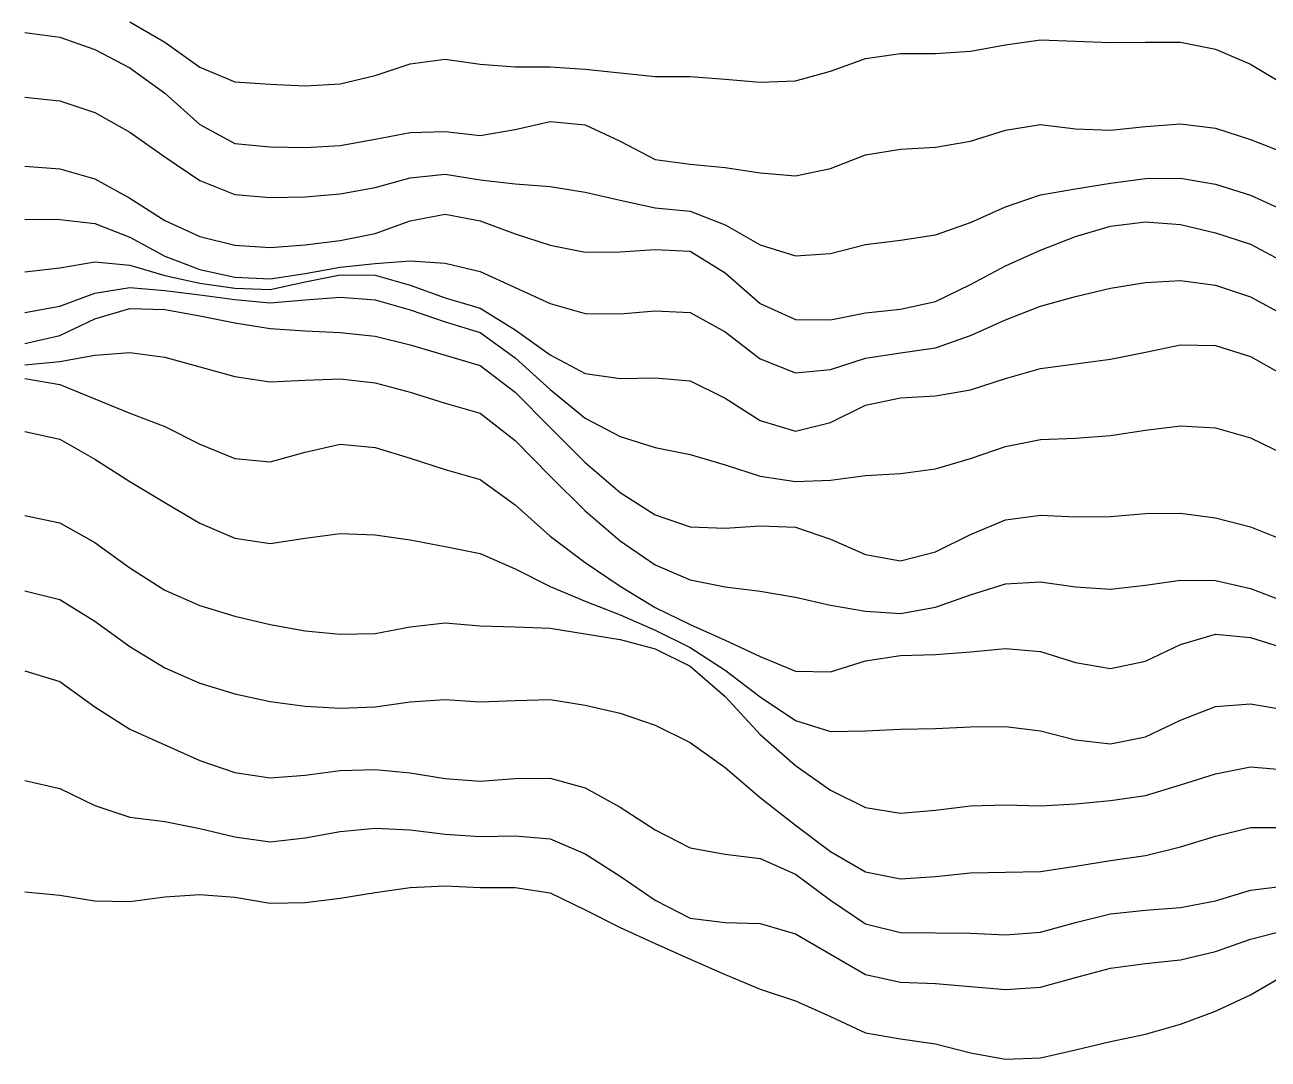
# Model space of a CAD drawing. Header units: metres. Extents: x 0 to 1200, y 54 to 769.
# Drawn here: x 0 to 142.5, y 58.2 to 176.8 of the extents above; entities that cross this region are included whole.
import ezdxf

# ---------------------------------------------------------------- set-up
doc = ezdxf.new("R2010")
doc.units = ezdxf.units.M

msp = doc.modelspace()

# ---------------------------------------------------------------- linework, layer by layer
for p, q in [((12.040134, 177.1724), (16.053513, 174.8312)), ((0, 175.92119), (4.013378, 175.41365)), ((4.013378, 175.41365), (8.026756, 173.96501)), ((8.026756, 173.96501), (12.040134, 171.86194)), ((16.053513, 174.8312), (20.06689, 171.97324)), ((108.36125, 173.7863), (112.37463, 174.5236)), ((112.37463, 174.5236), (116.388016, 175.07642)), ((116.388016, 175.07642), (120.4014, 174.9179)), ((120.4014, 174.9179), (124.41478, 174.77943)), ((124.41478, 174.77943), (128.42816, 174.83096)), ((128.42816, 174.83096), (132.44154, 174.80542)), ((132.44154, 174.80542), (136.45493, 174.0135)), ((136.45493, 174.0135), (140.4683, 172.31644)), ((44.14716, 172.3264), (48.160538, 172.86877)), ((48.160538, 172.86877), (52.173916, 172.28432)), ((92.307724, 171.49652), (96.321106, 172.9346)), ((96.321106, 172.9346), (100.33449, 173.50558)), ((100.33449, 173.50558), (104.34787, 173.5411)), ((104.34787, 173.5411), (108.36125, 173.7863)), ((12.040134, 171.86194), (16.053513, 168.95801)), ((20.06689, 171.97324), (24.080269, 170.26767)), ((36.120403, 170.03214), (40.13378, 171.00874)), ((40.13378, 171.00874), (44.14716, 172.3264)), ((52.173916, 172.28432), (56.187294, 171.98634)), ((56.187294, 171.98634), (60.200672, 171.9764)), ((60.200672, 171.9764), (64.21405, 171.74338)), ((64.21405, 171.74338), (68.22743, 171.315)), ((68.22743, 171.315), (72.240814, 170.8837)), ((88.29434, 170.40344), (92.307724, 171.49652)), ((140.4683, 172.31644), (144.48169, 169.88107)), ((24.080269, 170.26767), (28.093647, 170.00052)), ((28.093647, 170.00052), (32.107025, 169.81195)), ((32.107025, 169.81195), (36.120403, 170.03214)), ((72.240814, 170.8837), (76.254196, 170.86906)), ((76.254196, 170.86906), (80.26758, 170.5961)), ((80.26758, 170.5961), (84.28096, 170.2394)), ((84.28096, 170.2394), (88.29434, 170.40344)), ((0, 168.53537), (4.013378, 168.10367)), ((16.053513, 168.95801), (20.06689, 165.40044)), ((4.013378, 168.10367), (8.026756, 166.75005)), ((8.026756, 166.75005), (12.040134, 164.50024)), ((20.06689, 165.40044), (24.080269, 163.19945)), ((56.187294, 164.7957), (60.200672, 165.72139)), ((60.200672, 165.72139), (64.21405, 165.34283)), ((64.21405, 165.34283), (68.22743, 163.46393)), ((112.37463, 164.71729), (116.388016, 165.36676)), ((116.388016, 165.36676), (120.4014, 164.89108)), ((128.42816, 165.1594), (132.44154, 165.46571)), ((132.44154, 165.46571), (136.45493, 164.94948)), ((12.040134, 164.50024), (16.053513, 161.68472)), ((40.13378, 163.70964), (44.14716, 164.48413)), ((44.14716, 164.48413), (48.160538, 164.58386)), ((48.160538, 164.58386), (52.173916, 164.10431)), ((52.173916, 164.10431), (56.187294, 164.7957)), ((108.36125, 163.48676), (112.37463, 164.71729)), ((120.4014, 164.89108), (124.41478, 164.71814)), ((124.41478, 164.71814), (128.42816, 165.1594)), ((136.45493, 164.94948), (140.4683, 163.67543)), ((24.080269, 163.19945), (28.093647, 162.83214)), ((28.093647, 162.83214), (32.107025, 162.7378)), ((32.107025, 162.7378), (36.120403, 162.98688)), ((36.120403, 162.98688), (40.13378, 163.70964)), ((68.22743, 163.46393), (72.240814, 161.38797)), ((96.321106, 161.89832), (100.33449, 162.55089)), ((100.33449, 162.55089), (104.34787, 162.79031)), ((104.34787, 162.79031), (108.36125, 163.48676)), ((140.4683, 163.67543), (144.48169, 162.10428)), ((16.053513, 161.68472), (20.06689, 158.9692)), ((72.240814, 161.38797), (76.254196, 160.83597)), ((92.307724, 160.3548), (96.321106, 161.89832)), ((0, 160.62076), (4.013378, 160.2953)), ((4.013378, 160.2953), (8.026756, 159.13885)), ((44.14716, 159.25288), (48.160538, 159.6877)), ((48.160538, 159.6877), (52.173916, 159.05072)), ((76.254196, 160.83597), (80.26758, 160.44107)), ((80.26758, 160.44107), (84.28096, 159.84511)), ((84.28096, 159.84511), (88.29434, 159.5043)), ((88.29434, 159.5043), (92.307724, 160.3548)), ((8.026756, 159.13885), (12.040134, 156.92398)), ((20.06689, 158.9692), (24.080269, 157.35681)), ((40.13378, 158.14474), (44.14716, 159.25288)), ((52.173916, 159.05072), (56.187294, 158.57407)), ((56.187294, 158.57407), (60.200672, 158.26135)), ((60.200672, 158.26135), (64.21405, 157.62898)), ((120.4014, 158.00925), (124.41478, 158.65277)), ((124.41478, 158.65277), (128.42816, 159.19366)), ((128.42816, 159.19366), (132.44154, 159.23804)), ((132.44154, 159.23804), (136.45493, 158.55484)), ((136.45493, 158.55484), (140.4683, 157.29018)), ((12.040134, 156.92398), (16.053513, 154.36432)), ((24.080269, 157.35681), (28.093647, 156.99872)), ((28.093647, 156.99872), (32.107025, 157.08224)), ((32.107025, 157.08224), (36.120403, 157.43448)), ((36.120403, 157.43448), (40.13378, 158.14474)), ((64.21405, 157.62898), (68.22743, 156.72183)), ((112.37463, 155.95312), (116.388016, 157.3135)), ((116.388016, 157.3135), (120.4014, 158.00925)), ((140.4683, 157.29018), (144.48169, 155.45636)), ((68.22743, 156.72183), (72.240814, 155.83989)), ((72.240814, 155.83989), (76.254196, 155.44638)), ((76.254196, 155.44638), (80.26758, 153.86838)), ((108.36125, 154.15106), (112.37463, 155.95312)), ((0, 154.51726), (4.013378, 154.49323)), ((4.013378, 154.49323), (8.026756, 154.039)), ((8.026756, 154.039), (12.040134, 152.45872)), ((16.053513, 154.36432), (20.06689, 152.54266)), ((40.13378, 152.86906), (44.14716, 154.32481)), ((44.14716, 154.32481), (48.160538, 155.08534)), ((48.160538, 155.08534), (52.173916, 154.3233)), ((52.173916, 154.3233), (56.187294, 152.86372)), ((104.34787, 152.73178), (108.36125, 154.15106)), ((124.41478, 153.72218), (128.42816, 154.20918)), ((128.42816, 154.20918), (132.44154, 153.90363)), ((132.44154, 153.90363), (136.45493, 152.97748)), ((12.040134, 152.45872), (16.053513, 150.29308)), ((20.06689, 152.54266), (24.080269, 151.55354)), ((36.120403, 152.10095), (40.13378, 152.86906)), ((56.187294, 152.86372), (60.200672, 151.53366)), ((80.26758, 153.86838), (84.28096, 151.60013)), ((100.33449, 152.12605), (104.34787, 152.73178)), ((116.388016, 150.98906), (120.4014, 152.5287)), ((120.4014, 152.5287), (124.41478, 153.72218)), ((136.45493, 152.97748), (140.4683, 151.65063)), ((24.080269, 151.55354), (28.093647, 151.26859)), ((28.093647, 151.26859), (32.107025, 151.58136)), ((32.107025, 151.58136), (36.120403, 152.10095)), ((60.200672, 151.53366), (64.21405, 150.76494)), ((68.22743, 150.79866), (72.240814, 151.04276)), ((72.240814, 151.04276), (76.254196, 150.8542)), ((84.28096, 151.60013), (88.29434, 150.31387)), ((92.307724, 150.57558), (96.321106, 151.63803)), ((96.321106, 151.63803), (100.33449, 152.12605)), ((140.4683, 151.65063), (144.48169, 149.54016)), ((4.013378, 148.93983), (8.026756, 149.63489)), ((8.026756, 149.63489), (12.040134, 149.26752)), ((16.053513, 150.29308), (20.06689, 148.75146)), ((40.13378, 149.46043), (44.14716, 149.7486)), ((44.14716, 149.7486), (48.160538, 149.49065)), ((64.21405, 150.76494), (68.22743, 150.79866)), ((76.254196, 150.8542), (80.26758, 148.37654)), ((88.29434, 150.31387), (92.307724, 150.57558)), ((112.37463, 149.17987), (116.388016, 150.98906)), ((0, 148.497), (4.013378, 148.93983)), ((12.040134, 149.26752), (16.053513, 148.05377)), ((20.06689, 148.75146), (24.080269, 147.88034)), ((28.093647, 147.68091), (32.107025, 148.29527)), ((32.107025, 148.29527), (36.120403, 149.01697)), ((36.120403, 149.01697), (40.13378, 149.46043)), ((48.160538, 149.49065), (52.173916, 148.5423)), ((52.173916, 148.5423), (56.187294, 146.71439)), ((80.26758, 148.37654), (84.28096, 144.86536)), ((108.36125, 147.02957), (112.37463, 149.17987)), ((16.053513, 148.05377), (20.06689, 147.20651)), ((20.06689, 147.20651), (24.080269, 146.6297)), ((24.080269, 147.88034), (28.093647, 147.68091)), ((28.093647, 146.47891), (32.107025, 147.32971)), ((32.107025, 147.32971), (36.120403, 148.14879)), ((36.120403, 148.14879), (40.13378, 148.09975)), ((40.13378, 148.09975), (44.14716, 146.97426)), ((44.14716, 146.97426), (48.160538, 145.52301)), ((104.34787, 145.0808), (108.36125, 147.02957)), ((124.41478, 146.6036), (128.42816, 147.25597)), ((128.42816, 147.25597), (132.44154, 147.48143)), ((132.44154, 147.48143), (136.45493, 146.95221)), ((136.45493, 146.95221), (140.4683, 145.64111)), ((4.013378, 144.56113), (8.026756, 146.04964)), ((8.026756, 146.04964), (12.040134, 146.70946)), ((12.040134, 146.70946), (16.053513, 146.34073)), ((16.053513, 146.34073), (20.06689, 145.85362)), ((20.06689, 145.85362), (24.080269, 145.31798)), ((24.080269, 146.6297), (28.093647, 146.47891)), ((32.107025, 145.28044), (36.120403, 145.59113)), ((36.120403, 145.59113), (40.13378, 145.30083)), ((48.160538, 145.52301), (52.173916, 144.3327)), ((56.187294, 146.71439), (60.200672, 144.87448)), ((116.388016, 144.54796), (120.4014, 145.67007)), ((120.4014, 145.67007), (124.41478, 146.6036)), ((140.4683, 145.64111), (144.48169, 143.43486)), ((0, 143.82462), (4.013378, 144.56113)), ((8.026756, 143.11879), (12.040134, 144.29138)), ((12.040134, 144.29138), (16.053513, 144.15594)), ((16.053513, 144.15594), (20.06689, 143.44754)), ((24.080269, 145.31798), (28.093647, 144.94843)), ((28.093647, 144.94843), (32.107025, 145.28044)), ((40.13378, 145.30083), (44.14716, 144.15114)), ((44.14716, 144.15114), (48.160538, 142.76843)), ((52.173916, 144.3327), (56.187294, 141.84286)), ((60.200672, 144.87448), (64.21405, 143.70758)), ((68.22743, 143.68301), (72.240814, 144.0314)), ((72.240814, 144.0314), (76.254196, 143.84409)), ((84.28096, 144.86536), (88.29434, 143.0095)), ((96.321106, 143.79811), (100.33449, 144.19392)), ((100.33449, 144.19392), (104.34787, 145.0808)), ((112.37463, 142.98601), (116.388016, 144.54796)), ((4.013378, 141.18663), (8.026756, 143.11879)), ((20.06689, 143.44754), (24.080269, 142.6311)), ((24.080269, 142.6311), (28.093647, 141.99237)), ((48.160538, 142.76843), (52.173916, 141.55264)), ((64.21405, 143.70758), (68.22743, 143.68301)), ((76.254196, 143.84409), (80.26758, 141.61647)), ((88.29434, 143.0095), (92.307724, 142.99359)), ((92.307724, 142.99359), (96.321106, 143.79811)), ((108.36125, 141.18027), (112.37463, 142.98601)), ((0, 140.2765), (4.013378, 141.18663)), ((28.093647, 141.99237), (32.107025, 141.73152)), ((32.107025, 141.73152), (36.120403, 141.52408)), ((36.120403, 141.52408), (40.13378, 141.10696)), ((40.13378, 141.10696), (44.14716, 140.11337)), ((52.173916, 141.55264), (56.187294, 138.64499)), ((56.187294, 141.84286), (60.200672, 138.99501)), ((80.26758, 141.61647), (84.28096, 138.51614)), ((104.34787, 139.78133), (108.36125, 141.18027)), ((44.14716, 140.11337), (48.160538, 138.93723)), ((100.33449, 139.18954), (104.34787, 139.78133)), ((128.42816, 139.29637), (132.44154, 140.11247)), ((132.44154, 140.11247), (136.45493, 140.05357)), ((136.45493, 140.05357), (140.4683, 138.80243)), ((0, 137.83765), (4.013378, 138.20488)), ((4.013378, 138.20488), (8.026756, 138.9415)), ((8.026756, 138.9415), (12.040134, 139.23167)), ((12.040134, 139.23167), (16.053513, 138.70114)), ((16.053513, 138.70114), (20.06689, 137.58748)), ((48.160538, 138.93723), (52.173916, 137.76108)), ((56.187294, 138.64499), (60.200672, 134.99303)), ((60.200672, 138.99501), (64.21405, 136.84673)), ((84.28096, 138.51614), (88.29434, 136.90002)), ((92.307724, 137.28027), (96.321106, 138.59297)), ((96.321106, 138.59297), (100.33449, 139.18954)), ((120.4014, 137.93826), (124.41478, 138.49625)), ((124.41478, 138.49625), (128.42816, 139.29637)), ((140.4683, 138.80243), (144.48169, 136.54)), ((20.06689, 137.58748), (24.080269, 136.48851)), ((52.173916, 137.76108), (56.187294, 134.69572)), ((64.21405, 136.84673), (68.22743, 136.2472)), ((88.29434, 136.90002), (92.307724, 137.28027)), ((112.37463, 136.25635), (116.388016, 137.40569)), ((116.388016, 137.40569), (120.4014, 137.93826)), ((0, 136.28142), (4.013378, 135.58487)), ((4.013378, 135.58487), (8.026756, 133.92911)), ((24.080269, 136.48851), (28.093647, 135.89626)), ((28.093647, 135.89626), (32.107025, 136.06812)), ((32.107025, 136.06812), (36.120403, 136.21626)), ((36.120403, 136.21626), (40.13378, 135.78018)), ((40.13378, 135.78018), (44.14716, 134.68509)), ((68.22743, 136.2472), (72.240814, 136.33891)), ((72.240814, 136.33891), (76.254196, 135.9809)), ((76.254196, 135.9809), (80.26758, 134.00752)), ((108.36125, 134.96567), (112.37463, 136.25635)), ((8.026756, 133.92911), (12.040134, 132.30386)), ((44.14716, 134.68509), (48.160538, 133.44882)), ((56.187294, 134.69572), (60.200672, 130.63837)), ((60.200672, 134.99303), (64.21405, 131.70969)), ((80.26758, 134.00752), (84.28096, 131.44066)), ((96.321106, 133.19325), (100.33449, 134.05031)), ((100.33449, 134.05031), (104.34787, 134.27496)), ((104.34787, 134.27496), (108.36125, 134.96567)), ((48.160538, 133.44882), (52.173916, 132.28708)), ((92.307724, 131.20139), (96.321106, 133.19325)), ((12.040134, 132.30386), (16.053513, 130.75394)), ((52.173916, 132.28708), (56.187294, 129.15627)), ((64.21405, 131.70969), (68.22743, 129.60336)), ((84.28096, 131.44066), (88.29434, 130.229)), ((88.29434, 130.229), (92.307724, 131.20139)), ((0, 130.19891), (4.013378, 129.29471)), ((16.053513, 130.75394), (20.06689, 128.7261)), ((60.200672, 130.63837), (64.21405, 126.62601)), ((120.4014, 129.42827), (124.41478, 129.72934)), ((124.41478, 129.72934), (128.42816, 130.32498)), ((128.42816, 130.32498), (132.44154, 130.8266)), ((132.44154, 130.8266), (136.45493, 130.60149)), ((136.45493, 130.60149), (140.4683, 129.47305)), ((4.013378, 129.29471), (8.026756, 127.01937)), ((20.06689, 128.7261), (24.080269, 127.09766)), ((32.107025, 127.80545), (36.120403, 128.732)), ((36.120403, 128.732), (40.13378, 128.3638)), ((40.13378, 128.3638), (44.14716, 127.14624)), ((56.187294, 129.15627), (60.200672, 125.04903)), ((68.22743, 129.60336), (72.240814, 128.3717)), ((72.240814, 128.3717), (76.254196, 127.53462)), ((108.36125, 127.08084), (112.37463, 128.44966)), ((112.37463, 128.44966), (116.388016, 129.26321)), ((116.388016, 129.26321), (120.4014, 129.42827)), ((140.4683, 129.47305), (144.48169, 127.52455)), ((8.026756, 127.01937), (12.040134, 124.45221)), ((24.080269, 127.09766), (28.093647, 126.70773)), ((28.093647, 126.70773), (32.107025, 127.80545)), ((44.14716, 127.14624), (48.160538, 125.81276)), ((76.254196, 127.53462), (80.26758, 126.34955)), ((104.34787, 125.90614), (108.36125, 127.08084)), ((48.160538, 125.81276), (52.173916, 124.703384)), ((64.21405, 126.62601), (68.22743, 123.189)), ((80.26758, 126.34955), (84.28096, 125.076385)), ((96.321106, 125.1425), (100.33449, 125.38086)), ((100.33449, 125.38086), (104.34787, 125.90614)), ((12.040134, 124.45221), (16.053513, 122.05008)), ((52.173916, 124.703384), (56.187294, 121.7841)), ((60.200672, 125.04903), (64.21405, 121.10982)), ((84.28096, 125.076385), (88.29434, 124.45095)), ((88.29434, 124.45095), (92.307724, 124.60658)), ((92.307724, 124.60658), (96.321106, 125.1425)), ((68.22743, 123.189), (72.240814, 120.62193)), ((16.053513, 122.05008), (20.06689, 119.68122)), ((56.187294, 121.7841), (60.200672, 118.19017)), ((64.21405, 121.10982), (68.22743, 117.64555)), ((0, 120.57153), (4.013378, 119.72421)), ((4.013378, 119.72421), (8.026756, 117.45917)), ((20.06689, 119.68122), (24.080269, 117.95593)), ((72.240814, 120.62193), (76.254196, 119.26845)), ((108.36125, 118.380646), (112.37463, 120.056046)), ((112.37463, 120.056046), (116.388016, 120.5968)), ((116.388016, 120.5968), (120.4014, 120.415405)), ((120.4014, 120.415405), (124.41478, 120.4545)), ((124.41478, 120.4545), (128.42816, 120.78277)), ((128.42816, 120.78277), (132.44154, 120.80635)), ((132.44154, 120.80635), (136.45493, 120.27888)), ((136.45493, 120.27888), (140.4683, 119.24374)), ((32.107025, 117.945206), (36.120403, 118.513405)), ((36.120403, 118.513405), (40.13378, 118.328415)), ((40.13378, 118.328415), (44.14716, 117.751724)), ((76.254196, 119.26845), (80.26758, 119.09561)), ((80.26758, 119.09561), (84.28096, 119.374054)), ((84.28096, 119.374054), (88.29434, 119.211494)), ((88.29434, 119.211494), (92.307724, 117.85797)), ((104.34787, 116.377594), (108.36125, 118.380646)), ((140.4683, 119.24374), (144.48169, 117.67009)), ((8.026756, 117.45917), (12.040134, 114.557755)), ((24.080269, 117.95593), (28.093647, 117.36589)), ((28.093647, 117.36589), (32.107025, 117.945206)), ((44.14716, 117.751724), (48.160538, 116.997055)), ((48.160538, 116.997055), (52.173916, 116.193825)), ((60.200672, 118.19017), (64.21405, 115.15253)), ((68.22743, 117.64555), (72.240814, 114.88818)), ((92.307724, 117.85797), (96.321106, 116.08589)), ((52.173916, 116.193825), (56.187294, 114.45291)), ((96.321106, 116.08589), (100.33449, 115.36996)), ((100.33449, 115.36996), (104.34787, 116.377594)), ((12.040134, 114.557755), (16.053513, 111.97913)), ((56.187294, 114.45291), (60.200672, 112.43433)), ((64.21405, 115.15253), (68.22743, 112.440704)), ((72.240814, 114.88818), (76.254196, 113.17636)), ((76.254196, 113.17636), (80.26758, 112.36756)), ((108.36125, 111.4771), (112.37463, 112.72143)), ((112.37463, 112.72143), (116.388016, 112.95296)), ((116.388016, 112.95296), (120.4014, 112.36677)), ((128.42816, 112.55368), (132.44154, 113.14191)), ((132.44154, 113.14191), (136.45493, 113.10992)), ((136.45493, 113.10992), (140.4683, 112.20485)), ((0, 111.90286), (4.013378, 110.93734)), ((16.053513, 111.97913), (20.06689, 110.2312)), ((60.200672, 112.43433), (64.21405, 110.734474)), ((68.22743, 112.440704), (72.240814, 110.00685)), ((80.26758, 112.36756), (84.28096, 111.8804)), ((84.28096, 111.8804), (88.29434, 111.1793)), ((88.29434, 111.1793), (92.307724, 110.29414)), ((104.34787, 110.0504), (108.36125, 111.4771)), ((120.4014, 112.36677), (124.41478, 112.11417)), ((124.41478, 112.11417), (128.42816, 112.55368)), ((140.4683, 112.20485), (144.48169, 110.66528)), ((4.013378, 110.93734), (8.026756, 108.45972)), ((20.06689, 110.2312), (24.080269, 109.02971)), ((64.21405, 110.734474), (68.22743, 109.16322)), ((72.240814, 110.00685), (76.254196, 108.05665)), ((92.307724, 110.29414), (96.321106, 109.589615)), ((100.33449, 109.34062), (104.34787, 110.0504)), ((8.026756, 108.45972), (12.040134, 105.54758)), ((24.080269, 109.02971), (28.093647, 108.06056)), ((68.22743, 109.16322), (72.240814, 107.41934)), ((96.321106, 109.589615), (100.33449, 109.34062)), ((28.093647, 108.06056), (32.107025, 107.35159)), ((32.107025, 107.35159), (36.120403, 106.93727)), ((36.120403, 106.93727), (40.13378, 107.042206)), ((40.13378, 107.042206), (44.14716, 107.8022)), ((44.14716, 107.8022), (48.160538, 108.25334)), ((48.160538, 108.25334), (52.173916, 107.91958)), ((52.173916, 107.91958), (56.187294, 107.79999)), ((56.187294, 107.79999), (60.200672, 107.6586)), ((60.200672, 107.6586), (64.21405, 107.005005)), ((64.21405, 107.005005), (68.22743, 106.344345)), ((72.240814, 107.41934), (76.254196, 105.41044)), ((76.254196, 108.05665), (80.26758, 106.26108)), ((132.44154, 105.75706), (136.45493, 106.95055)), ((136.45493, 106.95055), (140.4683, 106.586365)), ((12.040134, 105.54758), (16.053513, 103.09465)), ((68.22743, 106.344345), (72.240814, 105.27341)), ((80.26758, 106.26108), (84.28096, 104.40495)), ((128.42816, 103.85008), (132.44154, 105.75706)), ((140.4683, 106.586365), (144.48169, 105.30621)), ((72.240814, 105.27341), (76.254196, 103.298904)), ((76.254196, 105.41044), (80.26758, 102.81466)), ((84.28096, 104.40495), (88.29434, 102.69394)), ((96.321106, 103.900314), (100.33449, 104.5108)), ((100.33449, 104.5108), (104.34787, 104.6399)), ((104.34787, 104.6399), (108.36125, 104.93657)), ((108.36125, 104.93657), (112.37463, 105.32889)), ((112.37463, 105.32889), (116.388016, 104.97577)), ((116.388016, 104.97577), (120.4014, 103.69136)), ((0, 102.757614), (4.013378, 101.51265)), ((16.053513, 103.09465), (20.06689, 101.33093)), ((76.254196, 103.298904), (80.26758, 99.79065)), ((80.26758, 102.81466), (84.28096, 99.77415)), ((88.29434, 102.69394), (92.307724, 102.64803)), ((92.307724, 102.64803), (96.321106, 103.900314)), ((120.4014, 103.69136), (124.41478, 103.0184)), ((124.41478, 103.0184), (128.42816, 103.85008)), ((4.013378, 101.51265), (8.026756, 98.63049)), ((20.06689, 101.33093), (24.080269, 100.103806)), ((24.080269, 100.103806), (28.093647, 99.22157)), ((80.26758, 99.79065), (84.28096, 95.44136)), ((84.28096, 99.77415), (88.29434, 97.04)), ((8.026756, 98.63049), (12.040134, 96.054474)), ((28.093647, 99.22157), (32.107025, 98.707245)), ((32.107025, 98.707245), (36.120403, 98.485756)), ((36.120403, 98.485756), (40.13378, 98.63022)), ((40.13378, 98.63022), (44.14716, 99.19347)), ((44.14716, 99.19347), (48.160538, 99.47061)), ((48.160538, 99.47061), (52.173916, 99.20679)), ((52.173916, 99.20679), (56.187294, 99.35408)), ((56.187294, 99.35408), (60.200672, 99.45434)), ((60.200672, 99.45434), (64.21405, 98.817505)), ((64.21405, 98.817505), (68.22743, 97.88185)), ((132.44154, 97.095146), (136.45493, 98.64548)), ((136.45493, 98.64548), (140.4683, 98.96998)), ((140.4683, 98.96998), (144.48169, 98.282394)), ((68.22743, 97.88185), (72.240814, 96.50687)), ((88.29434, 97.04), (92.307724, 95.791794)), ((128.42816, 95.1745), (132.44154, 97.095146)), ((12.040134, 96.054474), (16.053513, 94.28244)), ((72.240814, 96.50687), (76.254196, 94.53093)), ((92.307724, 95.791794), (96.321106, 95.868484)), ((96.321106, 95.868484), (100.33449, 96.044235)), ((100.33449, 96.044235), (104.34787, 96.14801)), ((104.34787, 96.14801), (108.36125, 96.311165)), ((108.36125, 96.311165), (112.37463, 96.36564)), ((112.37463, 96.36564), (116.388016, 95.85246)), ((116.388016, 95.85246), (120.4014, 94.834)), ((16.053513, 94.28244), (20.06689, 92.48714)), ((76.254196, 94.53093), (80.26758, 91.68591)), ((84.28096, 95.44136), (88.29434, 91.888145)), ((120.4014, 94.834), (124.41478, 94.368675)), ((124.41478, 94.368675), (128.42816, 95.1745)), ((20.06689, 92.48714), (24.080269, 91.085144)), ((32.107025, 90.784935), (36.120403, 91.32097)), ((36.120403, 91.32097), (40.13378, 91.45465)), ((40.13378, 91.45465), (44.14716, 91.04144)), ((80.26758, 91.68591), (84.28096, 88.229164)), ((88.29434, 91.888145), (92.307724, 89.06095)), ((136.45493, 90.955536), (140.4683, 91.726425)), ((140.4683, 91.726425), (144.48169, 91.410095)), ((0, 90.18002), (4.013378, 89.26613)), ((24.080269, 91.085144), (28.093647, 90.464134)), ((28.093647, 90.464134), (32.107025, 90.784935)), ((44.14716, 91.04144), (48.160538, 90.40935)), ((48.160538, 90.40935), (52.173916, 90.10076)), ((52.173916, 90.10076), (56.187294, 90.387726)), ((56.187294, 90.387726), (60.200672, 90.44907)), ((60.200672, 90.44907), (64.21405, 89.3259)), ((132.44154, 89.67235), (136.45493, 90.955536)), ((4.013378, 89.26613), (8.026756, 87.30307)), ((64.21405, 89.3259), (68.22743, 87.134796)), ((92.307724, 89.06095), (96.321106, 87.08731)), ((124.41478, 87.87968), (128.42816, 88.468475)), ((128.42816, 88.468475), (132.44154, 89.67235)), ((8.026756, 87.30307), (12.040134, 85.97888)), ((68.22743, 87.134796), (72.240814, 84.53359)), ((84.28096, 88.229164), (88.29434, 85.03876)), ((96.321106, 87.08731), (100.33449, 86.444336)), ((104.34787, 86.766624), (108.36125, 87.278244)), ((108.36125, 87.278244), (112.37463, 87.375465)), ((112.37463, 87.375465), (116.388016, 87.27889)), ((116.388016, 87.27889), (120.4014, 87.51855)), ((120.4014, 87.51855), (124.41478, 87.87968)), ((12.040134, 85.97888), (16.053513, 85.47563)), ((100.33449, 86.444336), (104.34787, 86.766624)), ((16.053513, 85.47563), (20.06689, 84.66032)), ((20.06689, 84.66032), (24.080269, 83.731705)), ((32.107025, 83.59396), (36.120403, 84.33301)), ((36.120403, 84.33301), (40.13378, 84.709526)), ((40.13378, 84.709526), (44.14716, 84.516556)), ((44.14716, 84.516556), (48.160538, 84.038956)), ((72.240814, 84.53359), (76.254196, 82.45099)), ((88.29434, 85.03876), (92.307724, 82.034645)), ((136.45493, 83.79867), (140.4683, 84.79127)), ((140.4683, 84.79127), (144.48169, 84.80415)), ((24.080269, 83.731705), (28.093647, 83.15791)), ((28.093647, 83.15791), (32.107025, 83.59396)), ((48.160538, 84.038956), (52.173916, 83.76343)), ((52.173916, 83.76343), (56.187294, 83.84468)), ((56.187294, 83.84468), (60.200672, 83.47264)), ((60.200672, 83.47264), (64.21405, 81.78261)), ((132.44154, 82.58417), (136.45493, 83.79867)), ((64.21405, 81.78261), (68.22743, 79.194244)), ((76.254196, 82.45099), (80.26758, 81.738266)), ((80.26758, 81.738266), (84.28096, 81.246994)), ((84.28096, 81.246994), (88.29434, 79.42607)), ((92.307724, 82.034645), (96.321106, 79.70256)), ((124.41478, 80.99091), (128.42816, 81.59668)), ((128.42816, 81.59668), (132.44154, 82.58417)), ((116.388016, 79.73469), (120.4014, 80.345055)), ((120.4014, 80.345055), (124.41478, 80.99091)), ((68.22743, 79.194244), (72.240814, 76.446396)), ((88.29434, 79.42607), (92.307724, 76.45326)), ((96.321106, 79.70256), (100.33449, 78.90456)), ((100.33449, 78.90456), (104.34787, 79.16736)), ((104.34787, 79.16736), (108.36125, 79.58216)), ((108.36125, 79.58216), (112.37463, 79.65099)), ((112.37463, 79.65099), (116.388016, 79.73469)), ((0, 77.40126), (4.013378, 77.041145)), ((4.013378, 77.041145), (8.026756, 76.38922)), ((16.053513, 76.83739), (20.06689, 77.11202)), ((20.06689, 77.11202), (24.080269, 76.792175)), ((36.120403, 76.700356), (40.13378, 77.35106)), ((40.13378, 77.35106), (44.14716, 77.9111)), ((44.14716, 77.9111), (48.160538, 78.08837)), ((48.160538, 78.08837), (52.173916, 77.924934)), ((52.173916, 77.924934), (56.187294, 77.90562)), ((56.187294, 77.90562), (60.200672, 77.28205)), ((60.200672, 77.28205), (64.21405, 75.33801)), ((136.45493, 76.383865), (140.4683, 77.58942)), ((140.4683, 77.58942), (144.48169, 78.10687)), ((8.026756, 76.38922), (12.040134, 76.31113)), ((12.040134, 76.31113), (16.053513, 76.83739)), ((24.080269, 76.792175), (28.093647, 76.113235)), ((28.093647, 76.113235), (32.107025, 76.177826)), ((32.107025, 76.177826), (36.120403, 76.700356)), ((72.240814, 76.446396), (76.254196, 74.41286)), ((92.307724, 76.45326), (96.321106, 73.728775)), ((128.42816, 75.32117), (132.44154, 75.60516)), ((132.44154, 75.60516), (136.45493, 76.383865)), ((64.21405, 75.33801), (68.22743, 73.34378)), ((76.254196, 74.41286), (80.26758, 73.891846)), ((120.4014, 73.891846), (124.41478, 74.88683)), ((124.41478, 74.88683), (128.42816, 75.32117)), ((68.22743, 73.34378), (72.240814, 71.50874)), ((80.26758, 73.891846), (84.28096, 73.79933)), ((84.28096, 73.79933), (88.29434, 72.61716)), ((96.321106, 73.728775), (100.33449, 72.73272)), ((100.33449, 72.73272), (104.34787, 72.73107)), ((104.34787, 72.73107), (108.36125, 72.67363)), ((108.36125, 72.67363), (112.37463, 72.49805)), ((112.37463, 72.49805), (116.388016, 72.79388)), ((116.388016, 72.79388), (120.4014, 73.891846)), ((140.4683, 71.98326), (144.48169, 73.00365)), ((72.240814, 71.50874), (76.254196, 69.699585)), ((88.29434, 72.61716), (92.307724, 70.25911)), ((136.45493, 70.55775), (140.4683, 71.98326)), ((92.307724, 70.25911), (96.321106, 67.92295)), ((132.44154, 69.626144), (136.45493, 70.55775)), ((76.254196, 69.699585), (80.26758, 67.94094)), ((120.4014, 67.6111), (124.41478, 68.65321)), ((124.41478, 68.65321), (128.42816, 69.1962)), ((128.42816, 69.1962), (132.44154, 69.626144)), ((80.26758, 67.94094), (84.28096, 66.27359)), ((96.321106, 67.92295), (100.33449, 67.04401)), ((100.33449, 67.04401), (104.34787, 66.8916)), ((116.388016, 66.49847), (120.4014, 67.6111)), ((140.4683, 65.608215), (144.48169, 67.92737)), ((84.28096, 66.27359), (88.29434, 64.93382)), ((104.34787, 66.8916), (108.36125, 66.559265)), ((108.36125, 66.559265), (112.37463, 66.22147)), ((112.37463, 66.22147), (116.388016, 66.49847)), ((136.45493, 63.722206), (140.4683, 65.608215)), ((88.29434, 64.93382), (92.307724, 63.137436)), ((92.307724, 63.137436), (96.321106, 61.265923)), ((132.44154, 62.23487), (136.45493, 63.722206)), ((96.321106, 61.265923), (100.33449, 60.54676)), ((128.42816, 61.08497), (132.44154, 62.23487)), ((100.33449, 60.54676), (104.34787, 59.999725)), ((104.34787, 59.999725), (108.36125, 58.955612)), ((120.4014, 59.300117), (124.41478, 60.2416)), ((124.41478, 60.2416), (128.42816, 61.08497)), ((108.36125, 58.955612), (112.37463, 58.232826)), ((116.388016, 58.39614), (120.4014, 59.300117)), ((112.37463, 58.232826), (116.388016, 58.39614))]:
    msp.add_line(p, q)

doc.saveas('drawing.dxf')
